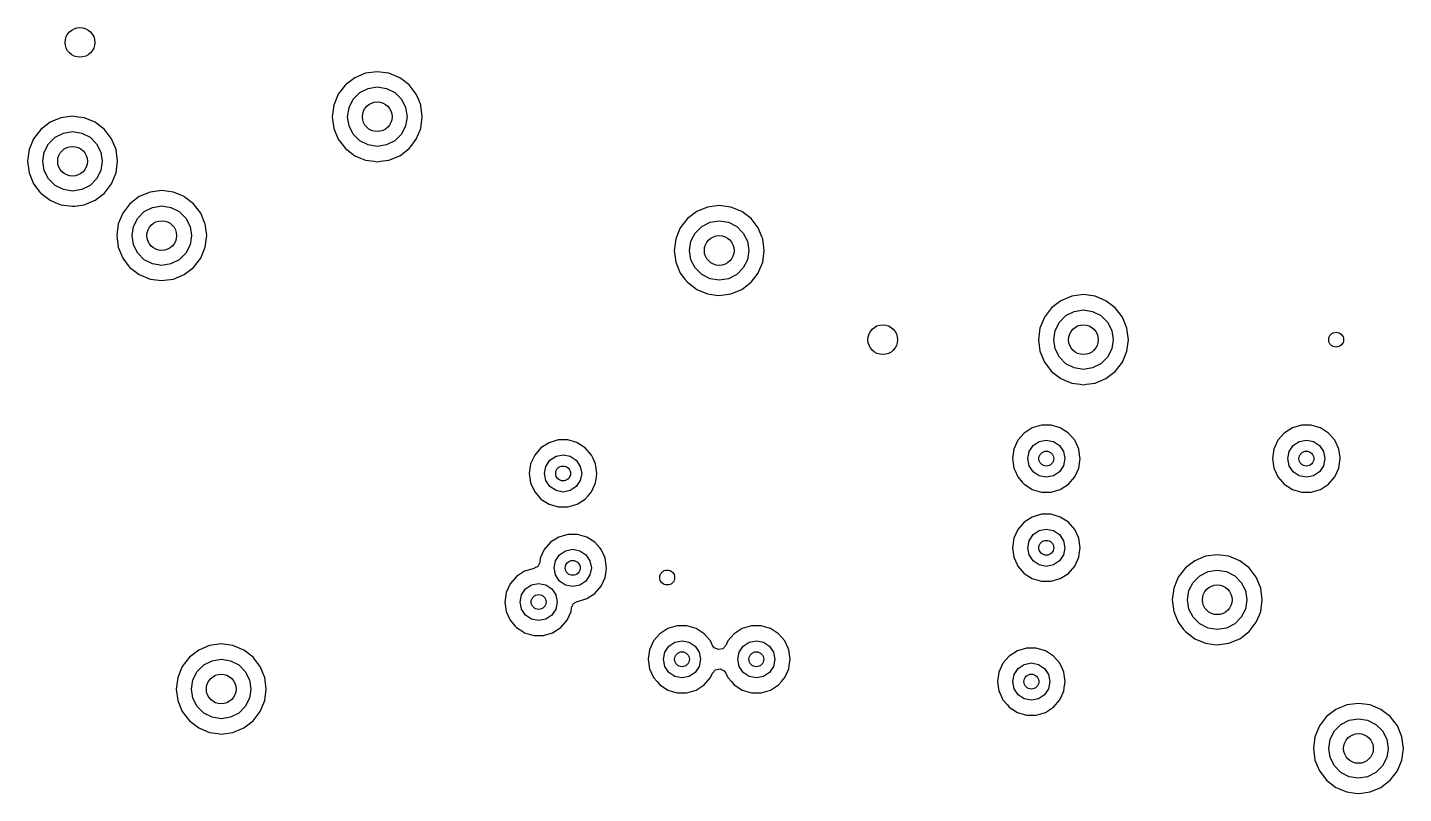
# Model space of a CAD drawing. Extents: x 0.4 to 10.6, y -8.1 to -0.4.
# Drawn here: x 6.071 to 6.799, y -1.992 to -1.587 of the extents above; entities that cross this region are included whole.
import ezdxf

# ---------------------------------------------------------------- set-up
doc = ezdxf.new("R2010")
doc.units = 0
doc.header["$MEASUREMENT"] = 0
doc.layers.add('BLACK', color=7, linetype='CONTINUOUS')

msp = doc.modelspace()

# ---------------------------------------------------------------- linework, layer by layer
at = {"layer": 'BLACK', "linetype": 'CONTINUOUS'}
for p, q in [((6.25591, -1.61001), (6.24973, -1.61082)), ((6.26208, -1.61082), (6.25591, -1.61001)), ((6.25591, -1.61001), (6.25591, -1.61001)), ((6.23904, -1.617), (6.23525, -1.62194)), ((6.24398, -1.61321), (6.23904, -1.617)), ((6.23904, -1.617), (6.23904, -1.617)), ((6.24973, -1.61083), (6.24398, -1.61321)), ((6.24398, -1.61321), (6.24398, -1.61321)), ((6.24973, -1.61082), (6.24973, -1.61083)), ((6.26208, -1.61083), (6.26208, -1.61082)), ((6.26783, -1.61321), (6.26208, -1.61083)), ((6.26909, -1.61417), (6.26783, -1.61321)), ((6.27277, -1.617), (6.26909, -1.61417)), ((6.27656, -1.62194), (6.27277, -1.617)), ((6.27277, -1.617), (6.27277, -1.617)), ((6.27277, -1.617), (6.27277, -1.617)), ((6.27277, -1.617), (6.27277, -1.617)), ((6.27277, -1.617), (6.27277, -1.617)), ((6.23525, -1.62194), (6.23287, -1.62769)), ((6.23525, -1.62194), (6.23525, -1.62194)), ((6.24093, -1.62899), (6.24317, -1.6246)), ((6.24317, -1.6246), (6.24665, -1.62112)), ((6.24665, -1.62112), (6.25104, -1.61888)), ((6.25104, -1.61888), (6.25591, -1.61811)), ((6.25591, -1.61811), (6.26077, -1.61888)), ((6.26077, -1.61888), (6.26516, -1.62112)), ((6.26516, -1.62112), (6.26865, -1.6246)), ((6.26865, -1.6246), (6.27088, -1.62899)), ((6.27782, -1.62498), (6.27656, -1.62194)), ((6.27656, -1.62194), (6.27656, -1.62194)), ((6.27894, -1.62769), (6.27782, -1.62498)), ((6.23287, -1.62769), (6.23206, -1.63386)), ((6.23287, -1.62769), (6.23287, -1.62769)), ((6.24016, -1.63386), (6.24093, -1.62899)), ((6.27088, -1.62899), (6.27165, -1.63386)), ((6.27975, -1.63386), (6.27894, -1.62769)), ((6.08257, -1.63683), (6.07763, -1.64062)), ((6.08832, -1.63445), (6.08257, -1.63683)), ((6.08257, -1.63683), (6.08257, -1.63683)), ((6.09449, -1.63363), (6.08832, -1.63445)), ((6.08832, -1.63445), (6.08832, -1.63445)), ((6.09619, -1.63386), (6.09449, -1.63363)), ((6.09449, -1.63363), (6.09449, -1.63363)), ((6.10066, -1.63445), (6.09619, -1.63386)), ((6.10641, -1.63683), (6.10066, -1.63445)), ((6.10066, -1.63445), (6.10066, -1.63445)), ((6.10752, -1.63768), (6.10641, -1.63683)), ((6.10641, -1.63683), (6.10641, -1.63683)), ((6.10641, -1.63683), (6.10641, -1.63683)), ((6.11135, -1.64062), (6.10752, -1.63768)), ((6.23206, -1.63386), (6.23206, -1.63386)), ((6.23206, -1.63386), (6.23287, -1.64003)), ((6.24093, -1.63872), (6.24016, -1.63386)), ((6.24317, -1.64311), (6.24093, -1.63872)), ((6.27088, -1.63872), (6.26865, -1.64311)), ((6.27165, -1.63386), (6.27088, -1.63872)), ((6.27894, -1.64003), (6.27975, -1.63386)), ((6.07384, -1.64556), (6.07146, -1.65131)), ((6.07763, -1.64062), (6.07384, -1.64556)), ((6.07384, -1.64556), (6.07384, -1.64556)), ((6.07763, -1.64062), (6.07763, -1.64062)), ((6.08175, -1.64822), (6.08523, -1.64474)), ((6.08523, -1.64474), (6.08962, -1.6425)), ((6.08962, -1.6425), (6.09449, -1.64173)), ((6.09449, -1.64173), (6.09935, -1.6425)), ((6.09935, -1.6425), (6.10374, -1.64474)), ((6.10374, -1.64474), (6.10723, -1.64822)), ((6.11514, -1.64556), (6.11135, -1.64062)), ((6.11135, -1.64062), (6.11135, -1.64062)), ((6.11135, -1.64062), (6.11135, -1.64062)), ((6.11135, -1.64062), (6.11135, -1.64062)), ((6.11135, -1.64062), (6.11135, -1.64062)), ((6.11565, -1.64678), (6.11514, -1.64556)), ((6.11514, -1.64556), (6.11514, -1.64556)), ((6.11752, -1.65131), (6.11565, -1.64678)), ((6.23287, -1.64003), (6.23287, -1.64003)), ((6.23287, -1.64003), (6.23525, -1.64578)), ((6.23525, -1.64578), (6.23525, -1.64578)), ((6.23525, -1.64578), (6.23904, -1.65072)), ((6.24665, -1.6466), (6.24317, -1.64311)), ((6.25104, -1.64884), (6.24665, -1.6466)), ((6.26516, -1.6466), (6.26077, -1.64884)), ((6.26865, -1.64311), (6.26516, -1.6466)), ((6.27362, -1.64961), (6.27656, -1.64578)), ((6.27656, -1.64578), (6.27894, -1.64003)), ((6.07145, -1.65131), (6.07064, -1.65748)), ((6.07146, -1.65131), (6.07145, -1.65131)), ((6.07874, -1.65748), (6.07951, -1.65261)), ((6.07951, -1.65261), (6.08175, -1.64822)), ((6.10723, -1.64822), (6.10947, -1.65261)), ((6.10947, -1.65261), (6.11024, -1.65748)), ((6.11833, -1.65748), (6.11752, -1.65131)), ((6.23904, -1.65072), (6.23904, -1.65072)), ((6.23904, -1.65072), (6.24398, -1.65451)), ((6.25591, -1.64961), (6.25104, -1.64884)), ((6.26077, -1.64884), (6.25591, -1.64961)), ((6.26783, -1.65451), (6.27277, -1.65072)), ((6.27277, -1.65072), (6.27362, -1.64961)), ((6.07064, -1.65748), (6.07064, -1.65748)), ((6.07064, -1.65748), (6.07145, -1.66365)), ((6.07951, -1.66235), (6.07874, -1.65748)), ((6.11024, -1.65748), (6.10947, -1.66235)), ((6.11752, -1.66365), (6.11833, -1.65748)), ((6.24398, -1.65451), (6.24398, -1.65451)), ((6.24398, -1.65451), (6.24398, -1.65451)), ((6.24398, -1.65451), (6.24705, -1.65578)), ((6.24705, -1.65578), (6.24973, -1.65689)), ((6.24973, -1.65689), (6.25421, -1.65748)), ((6.25421, -1.65748), (6.25591, -1.6577)), ((6.25591, -1.6577), (6.2576, -1.65748)), ((6.25591, -1.6577), (6.25591, -1.6577)), ((6.25591, -1.6577), (6.25591, -1.6577)), ((6.2576, -1.65748), (6.26208, -1.65689)), ((6.26208, -1.65689), (6.26783, -1.65451)), ((6.07145, -1.66365), (6.07146, -1.66365)), ((6.07146, -1.66365), (6.07384, -1.6694)), ((6.08175, -1.66674), (6.07951, -1.66235)), ((6.08523, -1.67022), (6.08175, -1.66674)), ((6.10723, -1.66674), (6.10374, -1.67022)), ((6.10947, -1.66235), (6.10723, -1.66674)), ((6.11514, -1.6694), (6.11752, -1.66365)), ((6.07384, -1.6694), (6.07384, -1.6694)), ((6.07384, -1.6694), (6.07722, -1.67382)), ((6.07722, -1.67382), (6.07763, -1.67434)), ((6.07763, -1.67434), (6.08257, -1.67813)), ((6.08962, -1.67246), (6.08523, -1.67022)), ((6.09449, -1.67323), (6.08962, -1.67246)), ((6.09935, -1.67246), (6.09449, -1.67323)), ((6.10374, -1.67022), (6.09935, -1.67246)), ((6.10641, -1.67813), (6.11135, -1.67434)), ((6.11135, -1.67434), (6.11514, -1.6694)), ((6.12981, -1.6762), (6.12487, -1.67999)), ((6.13556, -1.67382), (6.12981, -1.6762)), ((6.12981, -1.6762), (6.12981, -1.6762)), ((6.14173, -1.673), (6.13556, -1.67382)), ((6.13556, -1.67382), (6.13556, -1.67382)), ((6.1479, -1.67382), (6.14173, -1.673)), ((6.14173, -1.673), (6.14173, -1.673)), ((6.15366, -1.6762), (6.1479, -1.67382)), ((6.1479, -1.67382), (6.1479, -1.67382)), ((6.1542, -1.67661), (6.15366, -1.6762)), ((6.15366, -1.6762), (6.15366, -1.6762)), ((6.15366, -1.6762), (6.15366, -1.6762)), ((6.08257, -1.67813), (6.08257, -1.67813)), ((6.08257, -1.67813), (6.08257, -1.67813)), ((6.08257, -1.67813), (6.08563, -1.6794)), ((6.08563, -1.6794), (6.08832, -1.68051)), ((6.08832, -1.68051), (6.09295, -1.68112)), ((6.09295, -1.68112), (6.09449, -1.68133)), ((6.09449, -1.68133), (6.09572, -1.68116)), ((6.09449, -1.68133), (6.09449, -1.68133)), ((6.09449, -1.68133), (6.09449, -1.68133)), ((6.09572, -1.68116), (6.10066, -1.68051)), ((6.10066, -1.68051), (6.10641, -1.67813)), ((6.12487, -1.67999), (6.12108, -1.68493)), ((6.12487, -1.67999), (6.12487, -1.67999)), ((6.13248, -1.68411), (6.13687, -1.68187)), ((6.13687, -1.68187), (6.14173, -1.6811)), ((6.14173, -1.6811), (6.1466, -1.68187)), ((6.1466, -1.68187), (6.15099, -1.68411)), ((6.15859, -1.67999), (6.1542, -1.67661)), ((6.16238, -1.68493), (6.15859, -1.67999)), ((6.15859, -1.67999), (6.15859, -1.67999)), ((6.15859, -1.67999), (6.15859, -1.67999)), ((6.15859, -1.67999), (6.15859, -1.67999)), ((6.15859, -1.67999), (6.15859, -1.67999)), ((6.43084, -1.68169), (6.42509, -1.68407)), ((6.43701, -1.68088), (6.43084, -1.68169)), ((6.43084, -1.68169), (6.43084, -1.68169)), ((6.44318, -1.68169), (6.43701, -1.68088)), ((6.43701, -1.68088), (6.43701, -1.68088)), ((6.44893, -1.68407), (6.44318, -1.68169)), ((6.44318, -1.68169), (6.44318, -1.68169)), ((6.1187, -1.69068), (6.11789, -1.69685)), ((6.12108, -1.68493), (6.1187, -1.69068)), ((6.1187, -1.69068), (6.1187, -1.69068)), ((6.12108, -1.68493), (6.12108, -1.68493)), ((6.12676, -1.69198), (6.12899, -1.68759)), ((6.12899, -1.68759), (6.13248, -1.68411)), ((6.15099, -1.68411), (6.15447, -1.68759)), ((6.15447, -1.68759), (6.15671, -1.69198)), ((6.16446, -1.68994), (6.16238, -1.68493)), ((6.16238, -1.68493), (6.16238, -1.68493)), ((6.16477, -1.69068), (6.16446, -1.68994)), ((6.16558, -1.69685), (6.16477, -1.69068)), ((6.42015, -1.68786), (6.41636, -1.6928)), ((6.42509, -1.68407), (6.42015, -1.68786)), ((6.42015, -1.68786), (6.42015, -1.68786)), ((6.42509, -1.68407), (6.42509, -1.68407)), ((6.42775, -1.69198), (6.43214, -1.68975)), ((6.43214, -1.68975), (6.43701, -1.68898)), ((6.43701, -1.68898), (6.44187, -1.68975)), ((6.44187, -1.68975), (6.44626, -1.69198)), ((6.45034, -1.68515), (6.44893, -1.68407)), ((6.44893, -1.68407), (6.44893, -1.68407)), ((6.44893, -1.68407), (6.44893, -1.68407)), ((6.45387, -1.68786), (6.45034, -1.68515)), ((6.45766, -1.6928), (6.45387, -1.68786)), ((6.45387, -1.68786), (6.45387, -1.68786)), ((6.45387, -1.68786), (6.45387, -1.68786)), ((6.45387, -1.68786), (6.45387, -1.68786)), ((6.45387, -1.68786), (6.45387, -1.68786)), ((6.11789, -1.69685), (6.11789, -1.69685)), ((6.11789, -1.69685), (6.1187, -1.70302)), ((6.12598, -1.69685), (6.12676, -1.69198)), ((6.12676, -1.70172), (6.12598, -1.69685)), ((6.15671, -1.69198), (6.15748, -1.69685)), ((6.15748, -1.69685), (6.15671, -1.70172)), ((6.16477, -1.70302), (6.16558, -1.69685)), ((6.41636, -1.6928), (6.41397, -1.69855)), ((6.41636, -1.6928), (6.41636, -1.6928)), ((6.42203, -1.69986), (6.42427, -1.69547)), ((6.42427, -1.69547), (6.42775, -1.69198)), ((6.44626, -1.69198), (6.44975, -1.69547)), ((6.44975, -1.69547), (6.45199, -1.69986)), ((6.4596, -1.69749), (6.45766, -1.6928)), ((6.45766, -1.6928), (6.45766, -1.6928)), ((6.46004, -1.69855), (6.4596, -1.69749)), ((6.1187, -1.70302), (6.1187, -1.70302)), ((6.1187, -1.70302), (6.12108, -1.70877)), ((6.12899, -1.70611), (6.12676, -1.70172)), ((6.15671, -1.70172), (6.15447, -1.70611)), ((6.16238, -1.70877), (6.16406, -1.70472)), ((6.16406, -1.70472), (6.16477, -1.70302)), ((6.41397, -1.69855), (6.41316, -1.70472)), ((6.41316, -1.70472), (6.41316, -1.70472)), ((6.41316, -1.70472), (6.41397, -1.7109)), ((6.41397, -1.69855), (6.41397, -1.69855)), ((6.42126, -1.70472), (6.42203, -1.69986)), ((6.42203, -1.70959), (6.42126, -1.70472)), ((6.45199, -1.69986), (6.45276, -1.70472)), ((6.45276, -1.70472), (6.45199, -1.70959)), ((6.46085, -1.70472), (6.46004, -1.69855)), ((6.46004, -1.7109), (6.46085, -1.70472)), ((6.12108, -1.70877), (6.12108, -1.70877)), ((6.12108, -1.70877), (6.12403, -1.71262)), ((6.12403, -1.71262), (6.12487, -1.71371)), ((6.13248, -1.70959), (6.12899, -1.70611)), ((6.13687, -1.71183), (6.13248, -1.70959)), ((6.14173, -1.7126), (6.13687, -1.71183)), ((6.1466, -1.71183), (6.14173, -1.7126)), ((6.15099, -1.70959), (6.1466, -1.71183)), ((6.15447, -1.70611), (6.15099, -1.70959)), ((6.15859, -1.71371), (6.16238, -1.70877)), ((6.41397, -1.7109), (6.41397, -1.7109)), ((6.41397, -1.7109), (6.41636, -1.71665)), ((6.42427, -1.71398), (6.42203, -1.70959)), ((6.45199, -1.70959), (6.44975, -1.71398)), ((6.45771, -1.71654), (6.46004, -1.7109)), ((6.12487, -1.71371), (6.12981, -1.7175)), ((6.12981, -1.7175), (6.13556, -1.71988)), ((6.13556, -1.71988), (6.14019, -1.72049)), ((6.14297, -1.72053), (6.1479, -1.71988)), ((6.1479, -1.71988), (6.15366, -1.7175)), ((6.15366, -1.7175), (6.15859, -1.71371)), ((6.41636, -1.71665), (6.41636, -1.71665)), ((6.41636, -1.71665), (6.41884, -1.71988)), ((6.41884, -1.71988), (6.42015, -1.72159)), ((6.42775, -1.71746), (6.42427, -1.71398)), ((6.43214, -1.7197), (6.42775, -1.71746)), ((6.43701, -1.72047), (6.43214, -1.7197)), ((6.44187, -1.7197), (6.43701, -1.72047)), ((6.44626, -1.71746), (6.44187, -1.7197)), ((6.44975, -1.71398), (6.44626, -1.71746)), ((6.45387, -1.72159), (6.45766, -1.71665)), ((6.45766, -1.71665), (6.45771, -1.71654)), ((6.14019, -1.72049), (6.14173, -1.7207)), ((6.14173, -1.7207), (6.14297, -1.72053)), ((6.14173, -1.7207), (6.14173, -1.7207)), ((6.14173, -1.7207), (6.14173, -1.7207)), ((6.42015, -1.72159), (6.42509, -1.72538)), ((6.42509, -1.72538), (6.43084, -1.72776)), ((6.44318, -1.72776), (6.44893, -1.72538)), ((6.44893, -1.72538), (6.45387, -1.72159)), ((6.43084, -1.72776), (6.43546, -1.72837)), ((6.43546, -1.72837), (6.43701, -1.72857)), ((6.43701, -1.72857), (6.43824, -1.72841)), ((6.43701, -1.72857), (6.43701, -1.72857)), ((6.43701, -1.72857), (6.43701, -1.72857)), ((6.43824, -1.72841), (6.44318, -1.72776)), ((6.618, -1.73132), (6.61306, -1.73511)), ((6.62375, -1.72894), (6.618, -1.73132)), ((6.618, -1.73132), (6.618, -1.73132)), ((6.62992, -1.72812), (6.62375, -1.72894)), ((6.62375, -1.72894), (6.62375, -1.72894)), ((6.63609, -1.72894), (6.62992, -1.72812)), ((6.62992, -1.72812), (6.62992, -1.72812)), ((6.64184, -1.73132), (6.63609, -1.72894)), ((6.63609, -1.72894), (6.63609, -1.72894)), ((6.64678, -1.73511), (6.64184, -1.73132)), ((6.60927, -1.74005), (6.60689, -1.7458)), ((6.61306, -1.73511), (6.60927, -1.74005)), ((6.60927, -1.74005), (6.60927, -1.74005)), ((6.61306, -1.73511), (6.61306, -1.73511)), ((6.61718, -1.74271), (6.62066, -1.73923)), ((6.62066, -1.73923), (6.62505, -1.73699)), ((6.62505, -1.73699), (6.62992, -1.73622)), ((6.62992, -1.73622), (6.63479, -1.73699)), ((6.63479, -1.73699), (6.63918, -1.73923)), ((6.63918, -1.73923), (6.64266, -1.74271)), ((6.65057, -1.74005), (6.64678, -1.73511)), ((6.64678, -1.73511), (6.64678, -1.73511)), ((6.64678, -1.73511), (6.64678, -1.73511)), ((6.64678, -1.73511), (6.64678, -1.73511)), ((6.64678, -1.73511), (6.64678, -1.73511)), ((6.65202, -1.74354), (6.65057, -1.74005)), ((6.65057, -1.74005), (6.65057, -1.74005)), ((6.60689, -1.7458), (6.60608, -1.75197)), ((6.60689, -1.7458), (6.60689, -1.7458)), ((6.61417, -1.75197), (6.61494, -1.7471)), ((6.61494, -1.7471), (6.61718, -1.74271)), ((6.64266, -1.74271), (6.6449, -1.7471)), ((6.6449, -1.7471), (6.64567, -1.75197)), ((6.65225, -1.74409), (6.65202, -1.74354)), ((6.65295, -1.7458), (6.65225, -1.74409)), ((6.65377, -1.75197), (6.65295, -1.7458)), ((6.60608, -1.75197), (6.60608, -1.75197)), ((6.60608, -1.75197), (6.60689, -1.75814)), ((6.61494, -1.75683), (6.61417, -1.75197)), ((6.64567, -1.75197), (6.6449, -1.75683)), ((6.65295, -1.75814), (6.65377, -1.75197)), ((6.60689, -1.75814), (6.60689, -1.75814)), ((6.60689, -1.75814), (6.60927, -1.76389)), ((6.61718, -1.76122), (6.61494, -1.75683)), ((6.62066, -1.76471), (6.61718, -1.76122)), ((6.64266, -1.76122), (6.63918, -1.76471)), ((6.6449, -1.75683), (6.64266, -1.76122)), ((6.65057, -1.76389), (6.65295, -1.75814)), ((6.60927, -1.76389), (6.60927, -1.76389)), ((6.60927, -1.76389), (6.61266, -1.76831)), ((6.61266, -1.76831), (6.61306, -1.76883)), ((6.61306, -1.76883), (6.618, -1.77262)), ((6.62505, -1.76695), (6.62066, -1.76471)), ((6.62992, -1.76772), (6.62505, -1.76695)), ((6.63479, -1.76695), (6.62992, -1.76772)), ((6.63918, -1.76471), (6.63479, -1.76695)), ((6.64184, -1.77262), (6.64678, -1.76883)), ((6.64678, -1.76883), (6.65057, -1.76389)), ((6.618, -1.77262), (6.618, -1.77262)), ((6.618, -1.77262), (6.618, -1.77262)), ((6.618, -1.77262), (6.61985, -1.77338)), ((6.61985, -1.77338), (6.62375, -1.775)), ((6.62375, -1.775), (6.62822, -1.77559)), ((6.62822, -1.77559), (6.62992, -1.77581)), ((6.62992, -1.77581), (6.63162, -1.77559)), ((6.62992, -1.77581), (6.62992, -1.77581)), ((6.62992, -1.77581), (6.62992, -1.77581)), ((6.63162, -1.77559), (6.63609, -1.775)), ((6.63609, -1.775), (6.64184, -1.77262)), ((6.60279, -1.79866), (6.5985, -1.80142)), ((6.60769, -1.79722), (6.60279, -1.79866)), ((6.60279, -1.79866), (6.60279, -1.79866)), ((6.61279, -1.79722), (6.60769, -1.79722)), ((6.60769, -1.79722), (6.60769, -1.79722)), ((6.61755, -1.79862), (6.61279, -1.79722)), ((6.61279, -1.79722), (6.61279, -1.79722)), ((6.61768, -1.79866), (6.61755, -1.79862)), ((6.62197, -1.80142), (6.61768, -1.79866)), ((6.61768, -1.79866), (6.61768, -1.79866)), ((6.61768, -1.79866), (6.61768, -1.79866)), ((6.74059, -1.79866), (6.7363, -1.80142)), ((6.74548, -1.79722), (6.74059, -1.79866)), ((6.74059, -1.79866), (6.74059, -1.79866)), ((6.75058, -1.79722), (6.74548, -1.79722)), ((6.74548, -1.79722), (6.74548, -1.79722)), ((6.75535, -1.79862), (6.75058, -1.79722)), ((6.75058, -1.79722), (6.75058, -1.79722)), ((6.75548, -1.79866), (6.75535, -1.79862)), ((6.75977, -1.80142), (6.75548, -1.79866)), ((6.75548, -1.79866), (6.75548, -1.79866)), ((6.75548, -1.79866), (6.75548, -1.79866)), ((6.34689, -1.80654), (6.3426, -1.80929)), ((6.35178, -1.8051), (6.34689, -1.80654)), ((6.34689, -1.80654), (6.34689, -1.80654)), ((6.35688, -1.8051), (6.35178, -1.8051)), ((6.35178, -1.8051), (6.35178, -1.8051)), ((6.36165, -1.8065), (6.35688, -1.8051)), ((6.35688, -1.8051), (6.35688, -1.8051)), ((6.36177, -1.80654), (6.36165, -1.8065)), ((6.36606, -1.80929), (6.36177, -1.80654)), ((6.36177, -1.80654), (6.36177, -1.80654)), ((6.36177, -1.80654), (6.36177, -1.80654)), ((6.59516, -1.80527), (6.59304, -1.80991)), ((6.5985, -1.80142), (6.59516, -1.80527)), ((6.60328, -1.808), (6.60647, -1.80587)), ((6.60647, -1.80587), (6.61024, -1.80512)), ((6.61024, -1.80512), (6.614, -1.80587)), ((6.614, -1.80587), (6.6172, -1.808)), ((6.62531, -1.80527), (6.62197, -1.80142)), ((6.62197, -1.80142), (6.62197, -1.80142)), ((6.62197, -1.80142), (6.62197, -1.80142)), ((6.62692, -1.80879), (6.62531, -1.80527)), ((6.73296, -1.80527), (6.73084, -1.80991)), ((6.7363, -1.80142), (6.73296, -1.80527)), ((6.74107, -1.808), (6.74426, -1.80587)), ((6.74426, -1.80587), (6.74803, -1.80512)), ((6.74803, -1.80512), (6.7518, -1.80587)), ((6.7518, -1.80587), (6.75499, -1.808)), ((6.76311, -1.80527), (6.75977, -1.80142)), ((6.75977, -1.80142), (6.75977, -1.80142)), ((6.75977, -1.80142), (6.75977, -1.80142)), ((6.76471, -1.80879), (6.76311, -1.80527)), ((6.33926, -1.81315), (6.33714, -1.81779)), ((6.3426, -1.80929), (6.33926, -1.81315)), ((6.34737, -1.81587), (6.35056, -1.81374)), ((6.35056, -1.81374), (6.35433, -1.81299)), ((6.35433, -1.81299), (6.3581, -1.81374)), ((6.3581, -1.81374), (6.36129, -1.81587)), ((6.3694, -1.81315), (6.36606, -1.80929)), ((6.36606, -1.80929), (6.36606, -1.80929)), ((6.36606, -1.80929), (6.36606, -1.80929)), ((6.37023, -1.81496), (6.3694, -1.81315)), ((6.59304, -1.80991), (6.59232, -1.81496)), ((6.60039, -1.81496), (6.60114, -1.81119)), ((6.60114, -1.81119), (6.60328, -1.808)), ((6.6172, -1.808), (6.61933, -1.81119)), ((6.61933, -1.81119), (6.62008, -1.81496)), ((6.62743, -1.80991), (6.62692, -1.80879)), ((6.62807, -1.81437), (6.62743, -1.80991)), ((6.62815, -1.81496), (6.62807, -1.81437)), ((6.73084, -1.80991), (6.73011, -1.81496)), ((6.73819, -1.81496), (6.73894, -1.81119)), ((6.73894, -1.81119), (6.74107, -1.808)), ((6.75499, -1.808), (6.75712, -1.81119)), ((6.75712, -1.81119), (6.75787, -1.81496)), ((6.76522, -1.80991), (6.76471, -1.80879)), ((6.76587, -1.81437), (6.76522, -1.80991)), ((6.76595, -1.81496), (6.76587, -1.81437)), ((6.33714, -1.81779), (6.33641, -1.82283)), ((6.34449, -1.82283), (6.34524, -1.81907)), ((6.34524, -1.81907), (6.34737, -1.81587)), ((6.36129, -1.81587), (6.36342, -1.81907)), ((6.36342, -1.81907), (6.36417, -1.82283)), ((6.37074, -1.81607), (6.37023, -1.81496)), ((6.37152, -1.81779), (6.37074, -1.81607)), ((6.37225, -1.82283), (6.37152, -1.81779)), ((6.59232, -1.81496), (6.59232, -1.81496)), ((6.59232, -1.81496), (6.59304, -1.82001)), ((6.59304, -1.82001), (6.59354, -1.8211)), ((6.59354, -1.8211), (6.59516, -1.82465)), ((6.60114, -1.81873), (6.60039, -1.81496)), ((6.60328, -1.82192), (6.60114, -1.81873)), ((6.60647, -1.82405), (6.60328, -1.82192)), ((6.6172, -1.82192), (6.614, -1.82405)), ((6.61933, -1.81873), (6.6172, -1.82192)), ((6.62008, -1.81496), (6.61933, -1.81873)), ((6.62531, -1.82465), (6.62743, -1.82001)), ((6.62743, -1.82001), (6.62815, -1.81496)), ((6.62815, -1.81496), (6.62815, -1.81496)), ((6.73011, -1.81496), (6.73011, -1.81496)), ((6.73011, -1.81496), (6.73084, -1.82001)), ((6.73084, -1.82001), (6.73134, -1.8211)), ((6.73134, -1.8211), (6.73296, -1.82465)), ((6.73894, -1.81873), (6.73819, -1.81496)), ((6.74107, -1.82192), (6.73894, -1.81873)), ((6.74426, -1.82405), (6.74107, -1.82192)), ((6.75499, -1.82192), (6.7518, -1.82405)), ((6.75712, -1.81873), (6.75499, -1.82192)), ((6.75787, -1.81496), (6.75712, -1.81873)), ((6.76311, -1.82465), (6.76522, -1.82001)), ((6.76522, -1.82001), (6.76595, -1.81496)), ((6.76595, -1.81496), (6.76595, -1.81496)), ((6.33641, -1.82283), (6.33641, -1.82283)), ((6.33641, -1.82283), (6.33714, -1.82788)), ((6.33714, -1.82788), (6.33894, -1.83182)), ((6.34524, -1.8266), (6.34449, -1.82283)), ((6.34737, -1.82979), (6.34524, -1.8266)), ((6.36342, -1.8266), (6.36129, -1.82979)), ((6.36417, -1.82283), (6.36342, -1.8266)), ((6.3694, -1.83252), (6.37152, -1.82788)), ((6.37152, -1.82788), (6.37199, -1.82465)), ((6.37199, -1.82465), (6.37225, -1.82283)), ((6.37225, -1.82283), (6.37225, -1.82283)), ((6.59516, -1.82465), (6.59751, -1.82736)), ((6.59751, -1.82736), (6.5985, -1.8285)), ((6.5985, -1.8285), (6.60043, -1.82974)), ((6.61024, -1.8248), (6.60647, -1.82405)), ((6.614, -1.82405), (6.61024, -1.8248)), ((6.61768, -1.83126), (6.62197, -1.8285)), ((6.62197, -1.8285), (6.62531, -1.82465)), ((6.73296, -1.82465), (6.73531, -1.82736)), ((6.73531, -1.82736), (6.7363, -1.8285)), ((6.7363, -1.8285), (6.73823, -1.82974)), ((6.74803, -1.8248), (6.74426, -1.82405)), ((6.7518, -1.82405), (6.74803, -1.8248)), ((6.75548, -1.83126), (6.75977, -1.8285)), ((6.75977, -1.8285), (6.76311, -1.82465)), ((6.33894, -1.83182), (6.33926, -1.83252)), ((6.33926, -1.83252), (6.3411, -1.83465)), ((6.3411, -1.83465), (6.3426, -1.83638)), ((6.3426, -1.83638), (6.34689, -1.83913)), ((6.35056, -1.83193), (6.34737, -1.82979)), ((6.35433, -1.83268), (6.35056, -1.83193)), ((6.3581, -1.83193), (6.35433, -1.83268)), ((6.36129, -1.82979), (6.3581, -1.83193)), ((6.36177, -1.83913), (6.36606, -1.83638)), ((6.36606, -1.83638), (6.36756, -1.83465)), ((6.36756, -1.83465), (6.3694, -1.83252)), ((6.60043, -1.82974), (6.60279, -1.83126)), ((6.60279, -1.83126), (6.60769, -1.8327)), ((6.60769, -1.8327), (6.60769, -1.8327)), ((6.60769, -1.8327), (6.61279, -1.8327)), ((6.61279, -1.8327), (6.61768, -1.83126)), ((6.61279, -1.8327), (6.61279, -1.8327)), ((6.73823, -1.82974), (6.74059, -1.83126)), ((6.74059, -1.83126), (6.74548, -1.8327)), ((6.74548, -1.8327), (6.74548, -1.8327)), ((6.74548, -1.8327), (6.75058, -1.8327)), ((6.75058, -1.8327), (6.75548, -1.83126)), ((6.75058, -1.8327), (6.75058, -1.8327)), ((6.34689, -1.83913), (6.34689, -1.83913)), ((6.34689, -1.83913), (6.35178, -1.84057)), ((6.35178, -1.84057), (6.35178, -1.84057)), ((6.35178, -1.84057), (6.35688, -1.84057)), ((6.35688, -1.84057), (6.36177, -1.83913)), ((6.35688, -1.84057), (6.35688, -1.84057)), ((6.5985, -1.84866), (6.59516, -1.85252)), ((6.60279, -1.84591), (6.5985, -1.84866)), ((6.60769, -1.84447), (6.60279, -1.84591)), ((6.60279, -1.84591), (6.60279, -1.84591)), ((6.61279, -1.84447), (6.60769, -1.84447)), ((6.60769, -1.84447), (6.60769, -1.84447)), ((6.61768, -1.84591), (6.61279, -1.84447)), ((6.61279, -1.84447), (6.61279, -1.84447)), ((6.62197, -1.84866), (6.61768, -1.84591)), ((6.61768, -1.84591), (6.61768, -1.84591)), ((6.61768, -1.84591), (6.61768, -1.84591)), ((6.61768, -1.84591), (6.61768, -1.84591)), ((6.62531, -1.85252), (6.62197, -1.84866)), ((6.62197, -1.84866), (6.62197, -1.84866)), ((6.62197, -1.84866), (6.62197, -1.84866)), ((6.352, -1.85654), (6.34771, -1.8593)), ((6.35689, -1.85511), (6.352, -1.85654)), ((6.352, -1.85654), (6.352, -1.85654)), ((6.36199, -1.85511), (6.35689, -1.85511)), ((6.35689, -1.85511), (6.35689, -1.85511)), ((6.36688, -1.85654), (6.36199, -1.85511)), ((6.36199, -1.85511), (6.36199, -1.85511)), ((6.36689, -1.85654), (6.36688, -1.85654)), ((6.36688, -1.85654), (6.36688, -1.85654)), ((6.37118, -1.8593), (6.36689, -1.85654)), ((6.36689, -1.85654), (6.36689, -1.85654)), ((6.59304, -1.85716), (6.59232, -1.8622)), ((6.59516, -1.85252), (6.59304, -1.85716)), ((6.60114, -1.85844), (6.60328, -1.85525)), ((6.60328, -1.85525), (6.60647, -1.85311)), ((6.60647, -1.85311), (6.61024, -1.85236)), ((6.61024, -1.85236), (6.614, -1.85311)), ((6.614, -1.85311), (6.6172, -1.85525)), ((6.6172, -1.85525), (6.61933, -1.85844)), ((6.62743, -1.85716), (6.62531, -1.85252)), ((6.62531, -1.85252), (6.62531, -1.85252)), ((6.62815, -1.8622), (6.62743, -1.85716)), ((6.34437, -1.86315), (6.34225, -1.86779)), ((6.34771, -1.8593), (6.34437, -1.86315)), ((6.35248, -1.86588), (6.35567, -1.86375)), ((6.35567, -1.86375), (6.35944, -1.863)), ((6.35944, -1.863), (6.36321, -1.86375)), ((6.36321, -1.86375), (6.3664, -1.86588)), ((6.37369, -1.8622), (6.37118, -1.8593)), ((6.37118, -1.8593), (6.37118, -1.8593)), ((6.37118, -1.8593), (6.37118, -1.8593)), ((6.37452, -1.86315), (6.37369, -1.8622)), ((6.37639, -1.86725), (6.37452, -1.86315)), ((6.59232, -1.8622), (6.59232, -1.8622)), ((6.59232, -1.8622), (6.59304, -1.86725)), ((6.60039, -1.8622), (6.60114, -1.85844)), ((6.60114, -1.86597), (6.60039, -1.8622)), ((6.61933, -1.85844), (6.62008, -1.8622)), ((6.62008, -1.8622), (6.61933, -1.86597)), ((6.62743, -1.86725), (6.62767, -1.86557)), ((6.62767, -1.86557), (6.62815, -1.8622)), ((6.62815, -1.8622), (6.62815, -1.8622)), ((6.34088, -1.87208), (6.33904, -1.87305)), ((6.34194, -1.86992), (6.34088, -1.87208)), ((6.34225, -1.86779), (6.34194, -1.86992)), ((6.3496, -1.87284), (6.35035, -1.86908)), ((6.35035, -1.87661), (6.3496, -1.87284)), ((6.35035, -1.86908), (6.35248, -1.86588)), ((6.3664, -1.86588), (6.36853, -1.86908)), ((6.36853, -1.86908), (6.36928, -1.87284)), ((6.36928, -1.87284), (6.36853, -1.87661)), ((6.37663, -1.86779), (6.37639, -1.86725)), ((6.37736, -1.87284), (6.37663, -1.86779)), ((6.3771, -1.87464), (6.37736, -1.87284)), ((6.37736, -1.87284), (6.37736, -1.87284)), ((6.59304, -1.86725), (6.59478, -1.87104)), ((6.59478, -1.87104), (6.59516, -1.87189)), ((6.59516, -1.87189), (6.59843, -1.87567)), ((6.60328, -1.86916), (6.60114, -1.86597)), ((6.60647, -1.8713), (6.60328, -1.86916)), ((6.61024, -1.87205), (6.60647, -1.8713)), ((6.614, -1.8713), (6.61024, -1.87205)), ((6.6172, -1.86916), (6.614, -1.8713)), ((6.61933, -1.86597), (6.6172, -1.86916)), ((6.62197, -1.87575), (6.62531, -1.87189)), ((6.62531, -1.87189), (6.62743, -1.86725)), ((6.68393, -1.8729), (6.68014, -1.87784)), ((6.68886, -1.86911), (6.68393, -1.8729)), ((6.68393, -1.8729), (6.68393, -1.8729)), ((6.69462, -1.86673), (6.68886, -1.86911)), ((6.68886, -1.86911), (6.68886, -1.86911)), ((6.70079, -1.86592), (6.69462, -1.86673)), ((6.69462, -1.86673), (6.69462, -1.86673)), ((6.70696, -1.86673), (6.70079, -1.86592)), ((6.70079, -1.86592), (6.70079, -1.86592)), ((6.71271, -1.86911), (6.70696, -1.86673)), ((6.70696, -1.86673), (6.70696, -1.86673)), ((6.71765, -1.8729), (6.71271, -1.86911)), ((6.72144, -1.87784), (6.71765, -1.8729)), ((6.71765, -1.8729), (6.71765, -1.8729)), ((6.71765, -1.8729), (6.71765, -1.8729)), ((6.71765, -1.8729), (6.71765, -1.8729)), ((6.71765, -1.8729), (6.71765, -1.8729)), ((6.32961, -1.8774), (6.32627, -1.88125)), ((6.3339, -1.87464), (6.32961, -1.8774)), ((6.33906, -1.87312), (6.3339, -1.87464)), ((6.3339, -1.87464), (6.3339, -1.87464)), ((6.33904, -1.87305), (6.33906, -1.87312)), ((6.35248, -1.8798), (6.35035, -1.87661)), ((6.35567, -1.88194), (6.35248, -1.8798)), ((6.3664, -1.8798), (6.36321, -1.88194)), ((6.36853, -1.87661), (6.3664, -1.8798)), ((6.37452, -1.88253), (6.37663, -1.87789)), ((6.37663, -1.87789), (6.3771, -1.87464)), ((6.59843, -1.87567), (6.5985, -1.87575)), ((6.5985, -1.87575), (6.60186, -1.8779)), ((6.60186, -1.8779), (6.60279, -1.8785)), ((6.60279, -1.8785), (6.60769, -1.87994)), ((6.60769, -1.87994), (6.60769, -1.87994)), ((6.60769, -1.87994), (6.61279, -1.87994)), ((6.61279, -1.87994), (6.61768, -1.8785)), ((6.61279, -1.87994), (6.61279, -1.87994)), ((6.61768, -1.8785), (6.62197, -1.87575)), ((6.68014, -1.87784), (6.67775, -1.88359)), ((6.68014, -1.87784), (6.68014, -1.87784)), ((6.68805, -1.88051), (6.69153, -1.87702)), ((6.69153, -1.87702), (6.69592, -1.87479)), ((6.69592, -1.87479), (6.70079, -1.87402)), ((6.70079, -1.87402), (6.70565, -1.87479)), ((6.70565, -1.87479), (6.71004, -1.87702)), ((6.71004, -1.87702), (6.71353, -1.88051)), ((6.72382, -1.88359), (6.72144, -1.87784)), ((6.72144, -1.87784), (6.72144, -1.87784)), ((6.32415, -1.88589), (6.32343, -1.89094)), ((6.32627, -1.88125), (6.32415, -1.88589)), ((6.3315, -1.89094), (6.33225, -1.88717)), ((6.33225, -1.88717), (6.33439, -1.88398)), ((6.33439, -1.88398), (6.33758, -1.88184)), ((6.33758, -1.88184), (6.34135, -1.88109)), ((6.34135, -1.88109), (6.34511, -1.88184)), ((6.34511, -1.88184), (6.34831, -1.88398)), ((6.34831, -1.88398), (6.35044, -1.88717)), ((6.35044, -1.88717), (6.35119, -1.89094)), ((6.35944, -1.88268), (6.35567, -1.88194)), ((6.36321, -1.88194), (6.35944, -1.88268)), ((6.36688, -1.88914), (6.37118, -1.88638)), ((6.37118, -1.88638), (6.37452, -1.88253)), ((6.67775, -1.88359), (6.67694, -1.88976)), ((6.67775, -1.88359), (6.67775, -1.88359)), ((6.68504, -1.88976), (6.68581, -1.8849)), ((6.68581, -1.8849), (6.68805, -1.88051)), ((6.71353, -1.88051), (6.71576, -1.8849)), ((6.71576, -1.8849), (6.71654, -1.88976)), ((6.72463, -1.88976), (6.72382, -1.88359)), ((6.72382, -1.88359), (6.72382, -1.88359)), ((6.32343, -1.89094), (6.32343, -1.89094)), ((6.32343, -1.89094), (6.32415, -1.89599)), ((6.33225, -1.8947), (6.3315, -1.89094)), ((6.33439, -1.8979), (6.33225, -1.8947)), ((6.35044, -1.8947), (6.34831, -1.8979)), ((6.35119, -1.89094), (6.35044, -1.8947)), ((6.35854, -1.89599), (6.35884, -1.89386)), ((6.35884, -1.89386), (6.35991, -1.8917)), ((6.35991, -1.8917), (6.36174, -1.89073)), ((6.36172, -1.89066), (6.36199, -1.89058)), ((6.36174, -1.89073), (6.36172, -1.89066)), ((6.36199, -1.89058), (6.36477, -1.88976)), ((6.36477, -1.88976), (6.36688, -1.88914)), ((6.67694, -1.88976), (6.67694, -1.88976)), ((6.67694, -1.88976), (6.67775, -1.89594)), ((6.68581, -1.89463), (6.68504, -1.88976)), ((6.68805, -1.89902), (6.68581, -1.89463)), ((6.71576, -1.89463), (6.71353, -1.89902)), ((6.71654, -1.88976), (6.71576, -1.89463)), ((6.72382, -1.89594), (6.72463, -1.88976)), ((6.32415, -1.89599), (6.3262, -1.90046)), ((6.3262, -1.90046), (6.32627, -1.90062)), ((6.32627, -1.90062), (6.32878, -1.90352)), ((6.33758, -1.90003), (6.33439, -1.8979)), ((6.34135, -1.90078), (6.33758, -1.90003)), ((6.34511, -1.90003), (6.34135, -1.90078)), ((6.34831, -1.8979), (6.34511, -1.90003)), ((6.35308, -1.90448), (6.35642, -1.90062)), ((6.35642, -1.90062), (6.35854, -1.89599)), ((6.67775, -1.89594), (6.67775, -1.89594)), ((6.67775, -1.89594), (6.68014, -1.90169)), ((6.68014, -1.90169), (6.68014, -1.90169)), ((6.68014, -1.90169), (6.68299, -1.9054)), ((6.69153, -1.9025), (6.68805, -1.89902)), ((6.71353, -1.89902), (6.71004, -1.9025)), ((6.71765, -1.90663), (6.72144, -1.90169)), ((6.72144, -1.90169), (6.72312, -1.89764)), ((6.72312, -1.89764), (6.72382, -1.89594)), ((6.32878, -1.90352), (6.32961, -1.90448)), ((6.32961, -1.90448), (6.33295, -1.90663)), ((6.33295, -1.90663), (6.3339, -1.90724)), ((6.3339, -1.90724), (6.3388, -1.90867)), ((6.3388, -1.90867), (6.3388, -1.90867)), ((6.3388, -1.90867), (6.3439, -1.90867)), ((6.3439, -1.90867), (6.34879, -1.90724)), ((6.3439, -1.90867), (6.3439, -1.90867)), ((6.34879, -1.90724), (6.35308, -1.90448)), ((6.40559, -1.90772), (6.40225, -1.91157)), ((6.40988, -1.90496), (6.40559, -1.90772)), ((6.41477, -1.90352), (6.40988, -1.90496)), ((6.40988, -1.90496), (6.40988, -1.90496)), ((6.41987, -1.90352), (6.41477, -1.90352)), ((6.41477, -1.90352), (6.41477, -1.90352)), ((6.42477, -1.90496), (6.41987, -1.90352)), ((6.41987, -1.90352), (6.41987, -1.90352)), ((6.42906, -1.90772), (6.42477, -1.90496)), ((6.42477, -1.90496), (6.42477, -1.90496)), ((6.42477, -1.90496), (6.42477, -1.90496)), ((6.42477, -1.90496), (6.42477, -1.90496)), ((6.4324, -1.91157), (6.42906, -1.90772)), ((6.42906, -1.90772), (6.42906, -1.90772)), ((6.42906, -1.90772), (6.42906, -1.90772)), ((6.44496, -1.90772), (6.44162, -1.91157)), ((6.44925, -1.90496), (6.44496, -1.90772)), ((6.45414, -1.90352), (6.44925, -1.90496)), ((6.44925, -1.90496), (6.44925, -1.90496)), ((6.45924, -1.90352), (6.45414, -1.90352)), ((6.45414, -1.90352), (6.45414, -1.90352)), ((6.46414, -1.90496), (6.45924, -1.90352)), ((6.45924, -1.90352), (6.45924, -1.90352)), ((6.46843, -1.90772), (6.46414, -1.90496)), ((6.46414, -1.90496), (6.46414, -1.90496)), ((6.46414, -1.90496), (6.46414, -1.90496)), ((6.46414, -1.90496), (6.46414, -1.90496)), ((6.47177, -1.91157), (6.46843, -1.90772)), ((6.46843, -1.90772), (6.46843, -1.90772)), ((6.46843, -1.90772), (6.46843, -1.90772)), ((6.68299, -1.9054), (6.68393, -1.90663)), ((6.68393, -1.90663), (6.68886, -1.91041)), ((6.69592, -1.90474), (6.69153, -1.9025)), ((6.70079, -1.90551), (6.69592, -1.90474)), ((6.70565, -1.90474), (6.70079, -1.90551)), ((6.71004, -1.9025), (6.70565, -1.90474)), ((6.71271, -1.91041), (6.71765, -1.90663)), ((6.16131, -1.91636), (6.15637, -1.92015)), ((6.16706, -1.91397), (6.16131, -1.91636)), ((6.16131, -1.91636), (6.16131, -1.91636)), ((6.17323, -1.91316), (6.16706, -1.91397)), ((6.16706, -1.91397), (6.16706, -1.91397)), ((6.1794, -1.91397), (6.17323, -1.91316)), ((6.17323, -1.91316), (6.17323, -1.91316)), ((6.18515, -1.91636), (6.1794, -1.91397)), ((6.1794, -1.91397), (6.1794, -1.91397)), ((6.18569, -1.91677), (6.18515, -1.91636)), ((6.18515, -1.91636), (6.18515, -1.91636)), ((6.18515, -1.91636), (6.18515, -1.91636)), ((6.40013, -1.91621), (6.3994, -1.92126)), ((6.40225, -1.91157), (6.40013, -1.91621)), ((6.40823, -1.91749), (6.41036, -1.9143)), ((6.41036, -1.9143), (6.41356, -1.91217)), ((6.41356, -1.91217), (6.41732, -1.91142)), ((6.41732, -1.91142), (6.42109, -1.91217)), ((6.42109, -1.91217), (6.42428, -1.9143)), ((6.42428, -1.9143), (6.42642, -1.91749)), ((6.43346, -1.91391), (6.4324, -1.91157)), ((6.43437, -1.91516), (6.43346, -1.91391)), ((6.43656, -1.91616), (6.43437, -1.91516)), ((6.43892, -1.91568), (6.43656, -1.91616)), ((6.44055, -1.91391), (6.43892, -1.91568)), ((6.44162, -1.91157), (6.44055, -1.91391)), ((6.4476, -1.91749), (6.44973, -1.9143)), ((6.44973, -1.9143), (6.45293, -1.91217)), ((6.45293, -1.91217), (6.45669, -1.91142)), ((6.45669, -1.91142), (6.46046, -1.91217)), ((6.46046, -1.91217), (6.46365, -1.9143)), ((6.46365, -1.9143), (6.46579, -1.91749)), ((6.47338, -1.91511), (6.47177, -1.91157)), ((6.47389, -1.91621), (6.47338, -1.91511)), ((6.47461, -1.92126), (6.47389, -1.91621)), ((6.59981, -1.91533), (6.59492, -1.91677)), ((6.60491, -1.91533), (6.59981, -1.91533)), ((6.59981, -1.91533), (6.59981, -1.91533)), ((6.60904, -1.91655), (6.60491, -1.91533)), ((6.60491, -1.91533), (6.60491, -1.91533)), ((6.60981, -1.91677), (6.60904, -1.91655)), ((6.68886, -1.91041), (6.68886, -1.91041)), ((6.68886, -1.91041), (6.68886, -1.91041)), ((6.68886, -1.91041), (6.69462, -1.9128)), ((6.69462, -1.9128), (6.69462, -1.9128)), ((6.69462, -1.9128), (6.69924, -1.91341)), ((6.69924, -1.91341), (6.70079, -1.91361)), ((6.70079, -1.91361), (6.70202, -1.91345)), ((6.70079, -1.91361), (6.70079, -1.91361)), ((6.70079, -1.91361), (6.70079, -1.91361)), ((6.70202, -1.91345), (6.70696, -1.9128)), ((6.70696, -1.9128), (6.71271, -1.91041)), ((6.15637, -1.92015), (6.15258, -1.92509)), ((6.15637, -1.92015), (6.15637, -1.92015)), ((6.16397, -1.92427), (6.16836, -1.92203)), ((6.16836, -1.92203), (6.17323, -1.92126)), ((6.17323, -1.92126), (6.17809, -1.92203)), ((6.17809, -1.92203), (6.18248, -1.92427)), ((6.19009, -1.92015), (6.18569, -1.91677)), ((6.19094, -1.92126), (6.19009, -1.92015)), ((6.19009, -1.92015), (6.19009, -1.92015)), ((6.19009, -1.92015), (6.19009, -1.92015)), ((6.19009, -1.92015), (6.19009, -1.92015)), ((6.19009, -1.92015), (6.19009, -1.92015)), ((6.19388, -1.92509), (6.19094, -1.92126)), ((6.3994, -1.92126), (6.3994, -1.92126)), ((6.3994, -1.92126), (6.40013, -1.92631)), ((6.40748, -1.92126), (6.40823, -1.91749)), ((6.40823, -1.92503), (6.40748, -1.92126)), ((6.42642, -1.91749), (6.42717, -1.92126)), ((6.42717, -1.92126), (6.42642, -1.92503)), ((6.44685, -1.92126), (6.4476, -1.91749)), ((6.4476, -1.92503), (6.44685, -1.92126)), ((6.46579, -1.91749), (6.46654, -1.92126)), ((6.46654, -1.92126), (6.46579, -1.92503)), ((6.47389, -1.92631), (6.47429, -1.92349)), ((6.47429, -1.92349), (6.47461, -1.92126)), ((6.47461, -1.92126), (6.47461, -1.92126)), ((6.58729, -1.92338), (6.58517, -1.92802)), ((6.59063, -1.91953), (6.58729, -1.92338)), ((6.59492, -1.91677), (6.59063, -1.91953)), ((6.59492, -1.91677), (6.59492, -1.91677)), ((6.5954, -1.92611), (6.5986, -1.92398)), ((6.5986, -1.92398), (6.60236, -1.92323)), ((6.60236, -1.92323), (6.60613, -1.92398)), ((6.60613, -1.92398), (6.60932, -1.92611)), ((6.6141, -1.91953), (6.60981, -1.91677)), ((6.60981, -1.91677), (6.60981, -1.91677)), ((6.60981, -1.91677), (6.60981, -1.91677)), ((6.61744, -1.92338), (6.6141, -1.91953)), ((6.6141, -1.91953), (6.6141, -1.91953)), ((6.6141, -1.91953), (6.6141, -1.91953)), ((6.61877, -1.92631), (6.61744, -1.92338)), ((6.1502, -1.93084), (6.14938, -1.93701)), ((6.15258, -1.92509), (6.1502, -1.93084)), ((6.1502, -1.93084), (6.1502, -1.93084)), ((6.15258, -1.92509), (6.15258, -1.92509)), ((6.15825, -1.93214), (6.16049, -1.92775)), ((6.16049, -1.92775), (6.16397, -1.92427)), ((6.18248, -1.92427), (6.18597, -1.92775)), ((6.18597, -1.92775), (6.18821, -1.93214)), ((6.1951, -1.92802), (6.19388, -1.92509)), ((6.19388, -1.92509), (6.19388, -1.92509)), ((6.19626, -1.93084), (6.1951, -1.92802)), ((6.19707, -1.93701), (6.19626, -1.93084)), ((6.40013, -1.92631), (6.4022, -1.93084)), ((6.4022, -1.93084), (6.40225, -1.93095)), ((6.40225, -1.93095), (6.40409, -1.93307)), ((6.41036, -1.92822), (6.40823, -1.92503)), ((6.41356, -1.93035), (6.41036, -1.92822)), ((6.41732, -1.9311), (6.41356, -1.93035)), ((6.42109, -1.93035), (6.41732, -1.9311)), ((6.42428, -1.92822), (6.42109, -1.93035)), ((6.42642, -1.92503), (6.42428, -1.92822)), ((6.42906, -1.9348), (6.4324, -1.93095)), ((6.4324, -1.93095), (6.43346, -1.92861)), ((6.43346, -1.92861), (6.43509, -1.92684)), ((6.43509, -1.92684), (6.43745, -1.92636)), ((6.43745, -1.92636), (6.43964, -1.92736)), ((6.43964, -1.92736), (6.44055, -1.92861)), ((6.44055, -1.92861), (6.44157, -1.93084)), ((6.44157, -1.93084), (6.44162, -1.93095)), ((6.44162, -1.93095), (6.44346, -1.93307)), ((6.44973, -1.92822), (6.4476, -1.92503)), ((6.45293, -1.93035), (6.44973, -1.92822)), ((6.45669, -1.9311), (6.45293, -1.93035)), ((6.46046, -1.93035), (6.45669, -1.9311)), ((6.46365, -1.92822), (6.46046, -1.93035)), ((6.46579, -1.92503), (6.46365, -1.92822)), ((6.46993, -1.93307), (6.47177, -1.93095)), ((6.47177, -1.93095), (6.47389, -1.92631)), ((6.58517, -1.92802), (6.58444, -1.93307)), ((6.59252, -1.93307), (6.59327, -1.9293)), ((6.59327, -1.9293), (6.5954, -1.92611)), ((6.60932, -1.92611), (6.61146, -1.9293)), ((6.61146, -1.9293), (6.6122, -1.93307)), ((6.61956, -1.92802), (6.61877, -1.92631)), ((6.62028, -1.93307), (6.61956, -1.92802)), ((6.14938, -1.93701), (6.14938, -1.93701)), ((6.14938, -1.93701), (6.1502, -1.94318)), ((6.15748, -1.93701), (6.15825, -1.93214)), ((6.15825, -1.94187), (6.15748, -1.93701)), ((6.18821, -1.93214), (6.18898, -1.93701)), ((6.18898, -1.93701), (6.18821, -1.94187)), ((6.19626, -1.94318), (6.19707, -1.93701)), ((6.40409, -1.93307), (6.40559, -1.9348)), ((6.40559, -1.9348), (6.40902, -1.93701)), ((6.40902, -1.93701), (6.40988, -1.93756)), ((6.40988, -1.93756), (6.41477, -1.939)), ((6.41987, -1.939), (6.42477, -1.93756)), ((6.42477, -1.93756), (6.42906, -1.9348)), ((6.44346, -1.93307), (6.44496, -1.9348)), ((6.44496, -1.9348), (6.44839, -1.93701)), ((6.44839, -1.93701), (6.44925, -1.93756)), ((6.44925, -1.93756), (6.45414, -1.939)), ((6.45924, -1.939), (6.46414, -1.93756)), ((6.46414, -1.93756), (6.46843, -1.9348)), ((6.46843, -1.9348), (6.46993, -1.93307)), ((6.58444, -1.93307), (6.58444, -1.93307)), ((6.58444, -1.93307), (6.58517, -1.93812)), ((6.58517, -1.93812), (6.58557, -1.939)), ((6.59327, -1.93684), (6.59252, -1.93307)), ((6.5954, -1.94003), (6.59327, -1.93684)), ((6.61146, -1.93684), (6.60932, -1.94003)), ((6.6122, -1.93307), (6.61146, -1.93684)), ((6.61744, -1.94276), (6.61956, -1.93812)), ((6.61956, -1.93812), (6.6198, -1.93644)), ((6.6198, -1.93644), (6.62028, -1.93307)), ((6.62028, -1.93307), (6.62028, -1.93307)), ((6.1502, -1.94318), (6.1502, -1.94318)), ((6.1502, -1.94318), (6.15258, -1.94893)), ((6.16049, -1.94626), (6.15825, -1.94187)), ((6.18821, -1.94187), (6.18597, -1.94626)), ((6.19388, -1.94893), (6.19626, -1.94318)), ((6.41477, -1.939), (6.41477, -1.939)), ((6.41477, -1.939), (6.41987, -1.939)), ((6.41987, -1.939), (6.41987, -1.939)), ((6.45414, -1.939), (6.45414, -1.939)), ((6.45414, -1.939), (6.45924, -1.939)), ((6.45924, -1.939), (6.45924, -1.939)), ((6.58557, -1.939), (6.58729, -1.94276)), ((6.58729, -1.94276), (6.58964, -1.94547)), ((6.58964, -1.94547), (6.59063, -1.94661)), ((6.5986, -1.94216), (6.5954, -1.94003)), ((6.60236, -1.94291), (6.5986, -1.94216)), ((6.60613, -1.94216), (6.60236, -1.94291)), ((6.60932, -1.94003), (6.60613, -1.94216)), ((6.6141, -1.94661), (6.61744, -1.94276)), ((6.76942, -1.94547), (6.76367, -1.94785)), ((6.77559, -1.94466), (6.76942, -1.94547)), ((6.76942, -1.94547), (6.76942, -1.94547)), ((6.78176, -1.94547), (6.77559, -1.94466)), ((6.77559, -1.94466), (6.77559, -1.94466)), ((6.78751, -1.94785), (6.78176, -1.94547)), ((6.78176, -1.94547), (6.78176, -1.94547)), ((6.15258, -1.94893), (6.15258, -1.94893)), ((6.15258, -1.94893), (6.15637, -1.95387)), ((6.16397, -1.94975), (6.16049, -1.94626)), ((6.16836, -1.95199), (6.16397, -1.94975)), ((6.17323, -1.95276), (6.16836, -1.95199)), ((6.17809, -1.95199), (6.17323, -1.95276)), ((6.18248, -1.94975), (6.17809, -1.95199)), ((6.18597, -1.94626), (6.18248, -1.94975)), ((6.19009, -1.95387), (6.19388, -1.94893)), ((6.59063, -1.94661), (6.59256, -1.94785)), ((6.59256, -1.94785), (6.59492, -1.94937)), ((6.59492, -1.94937), (6.59981, -1.95081)), ((6.59981, -1.95081), (6.59981, -1.95081)), ((6.59981, -1.95081), (6.60491, -1.95081)), ((6.60491, -1.95081), (6.60981, -1.94937)), ((6.60491, -1.95081), (6.60491, -1.95081)), ((6.60981, -1.94937), (6.6141, -1.94661)), ((6.75873, -1.95164), (6.75494, -1.95658)), ((6.76367, -1.94785), (6.75873, -1.95164)), ((6.75873, -1.95164), (6.75873, -1.95164)), ((6.76367, -1.94785), (6.76367, -1.94785)), ((6.77072, -1.95353), (6.77559, -1.95276)), ((6.77559, -1.95276), (6.78046, -1.95353)), ((6.78892, -1.94893), (6.78751, -1.94785)), ((6.78751, -1.94785), (6.78751, -1.94785)), ((6.78751, -1.94785), (6.78751, -1.94785)), ((6.79245, -1.95164), (6.78892, -1.94893)), ((6.79624, -1.95658), (6.79245, -1.95164)), ((6.79245, -1.95164), (6.79245, -1.95164)), ((6.79245, -1.95164), (6.79245, -1.95164)), ((6.79245, -1.95164), (6.79245, -1.95164)), ((6.79245, -1.95164), (6.79245, -1.95164)), ((6.15637, -1.95387), (6.15637, -1.95387)), ((6.15637, -1.95387), (6.16131, -1.95766)), ((6.16131, -1.95766), (6.16706, -1.96004)), ((6.16706, -1.96004), (6.17169, -1.96065)), ((6.17446, -1.96069), (6.1794, -1.96004)), ((6.1794, -1.96004), (6.18515, -1.95766)), ((6.18515, -1.95766), (6.19009, -1.95387)), ((6.75494, -1.95658), (6.75256, -1.96233)), ((6.75494, -1.95658), (6.75494, -1.95658)), ((6.76061, -1.96364), (6.76285, -1.95925)), ((6.76285, -1.95925), (6.76633, -1.95576)), ((6.76633, -1.95576), (6.77072, -1.95353)), ((6.78046, -1.95353), (6.78485, -1.95576)), ((6.78485, -1.95576), (6.78833, -1.95925)), ((6.78833, -1.95925), (6.79057, -1.96364)), ((6.79767, -1.96004), (6.79624, -1.95658)), ((6.79624, -1.95658), (6.79624, -1.95658)), ((6.79862, -1.96233), (6.79767, -1.96004)), ((6.17169, -1.96065), (6.17323, -1.96085)), ((6.17323, -1.96085), (6.17446, -1.96069)), ((6.17323, -1.96085), (6.17323, -1.96085)), ((6.17323, -1.96085), (6.17323, -1.96085)), ((6.75256, -1.96233), (6.75174, -1.9685)), ((6.75256, -1.96233), (6.75256, -1.96233)), ((6.75984, -1.9685), (6.76061, -1.96364)), ((6.79057, -1.96364), (6.79134, -1.9685)), ((6.79944, -1.9685), (6.79862, -1.96233)), ((6.75174, -1.9685), (6.75174, -1.9685)), ((6.75174, -1.9685), (6.75256, -1.97468)), ((6.75256, -1.97468), (6.75256, -1.97468)), ((6.75256, -1.97468), (6.75494, -1.98043)), ((6.76061, -1.97337), (6.75984, -1.9685)), ((6.76285, -1.97776), (6.76061, -1.97337)), ((6.79057, -1.97337), (6.78833, -1.97776)), ((6.79134, -1.9685), (6.79057, -1.97337)), ((6.79624, -1.98043), (6.79862, -1.97468)), ((6.79862, -1.97468), (6.79944, -1.9685)), ((6.75494, -1.98043), (6.75494, -1.98043)), ((6.75494, -1.98043), (6.75833, -1.98484)), ((6.76633, -1.98124), (6.76285, -1.97776)), ((6.77072, -1.98348), (6.76633, -1.98124)), ((6.78485, -1.98124), (6.78046, -1.98348)), ((6.78833, -1.97776), (6.78485, -1.98124)), ((6.79245, -1.98537), (6.79624, -1.98043)), ((6.75833, -1.98484), (6.75873, -1.98537)), ((6.75873, -1.98537), (6.76367, -1.98915)), ((6.76367, -1.98915), (6.76942, -1.99154)), ((6.77559, -1.98425), (6.77072, -1.98348)), ((6.78046, -1.98348), (6.77559, -1.98425)), ((6.78176, -1.99154), (6.78751, -1.98915)), ((6.78751, -1.98915), (6.79245, -1.98537)), ((6.76942, -1.99154), (6.77389, -1.99213)), ((6.77389, -1.99213), (6.77559, -1.99235)), ((6.77559, -1.99235), (6.77729, -1.99213)), ((6.77559, -1.99235), (6.77559, -1.99235)), ((6.77559, -1.99235), (6.77559, -1.99235)), ((6.77729, -1.99213), (6.78176, -1.99154))]:
    msp.add_line(p, q, dxfattribs=at)
at = {"layer": 'BLACK'}
for centre, radius in [((6.09843, -1.59449), 0.00787), ((6.25591, -1.63386), 0.00787), ((6.09449, -1.65748), 0.00787), ((6.14173, -1.69685), 0.00787), ((6.43701, -1.70472), 0.00787), ((6.52362, -1.75197), 0.00787), ((6.62992, -1.75197), 0.00787), ((6.76378, -1.75197), 0.00394), ((6.61024, -1.81496), 0.00394), ((6.74803, -1.81496), 0.00394), ((6.35433, -1.82283), 0.00394), ((6.61024, -1.8622), 0.00394), ((6.35944, -1.87284), 0.00394), ((6.40945, -1.87795), 0.00394), ((6.34135, -1.89094), 0.00394), ((6.70079, -1.88976), 0.00787), ((6.41732, -1.92126), 0.00394), ((6.45669, -1.92126), 0.00394), ((6.17323, -1.93701), 0.00787), ((6.60236, -1.93307), 0.00394), ((6.77559, -1.9685), 0.00787)]:
    msp.add_circle(centre, radius, dxfattribs=at)

doc.saveas('drawing.dxf')
